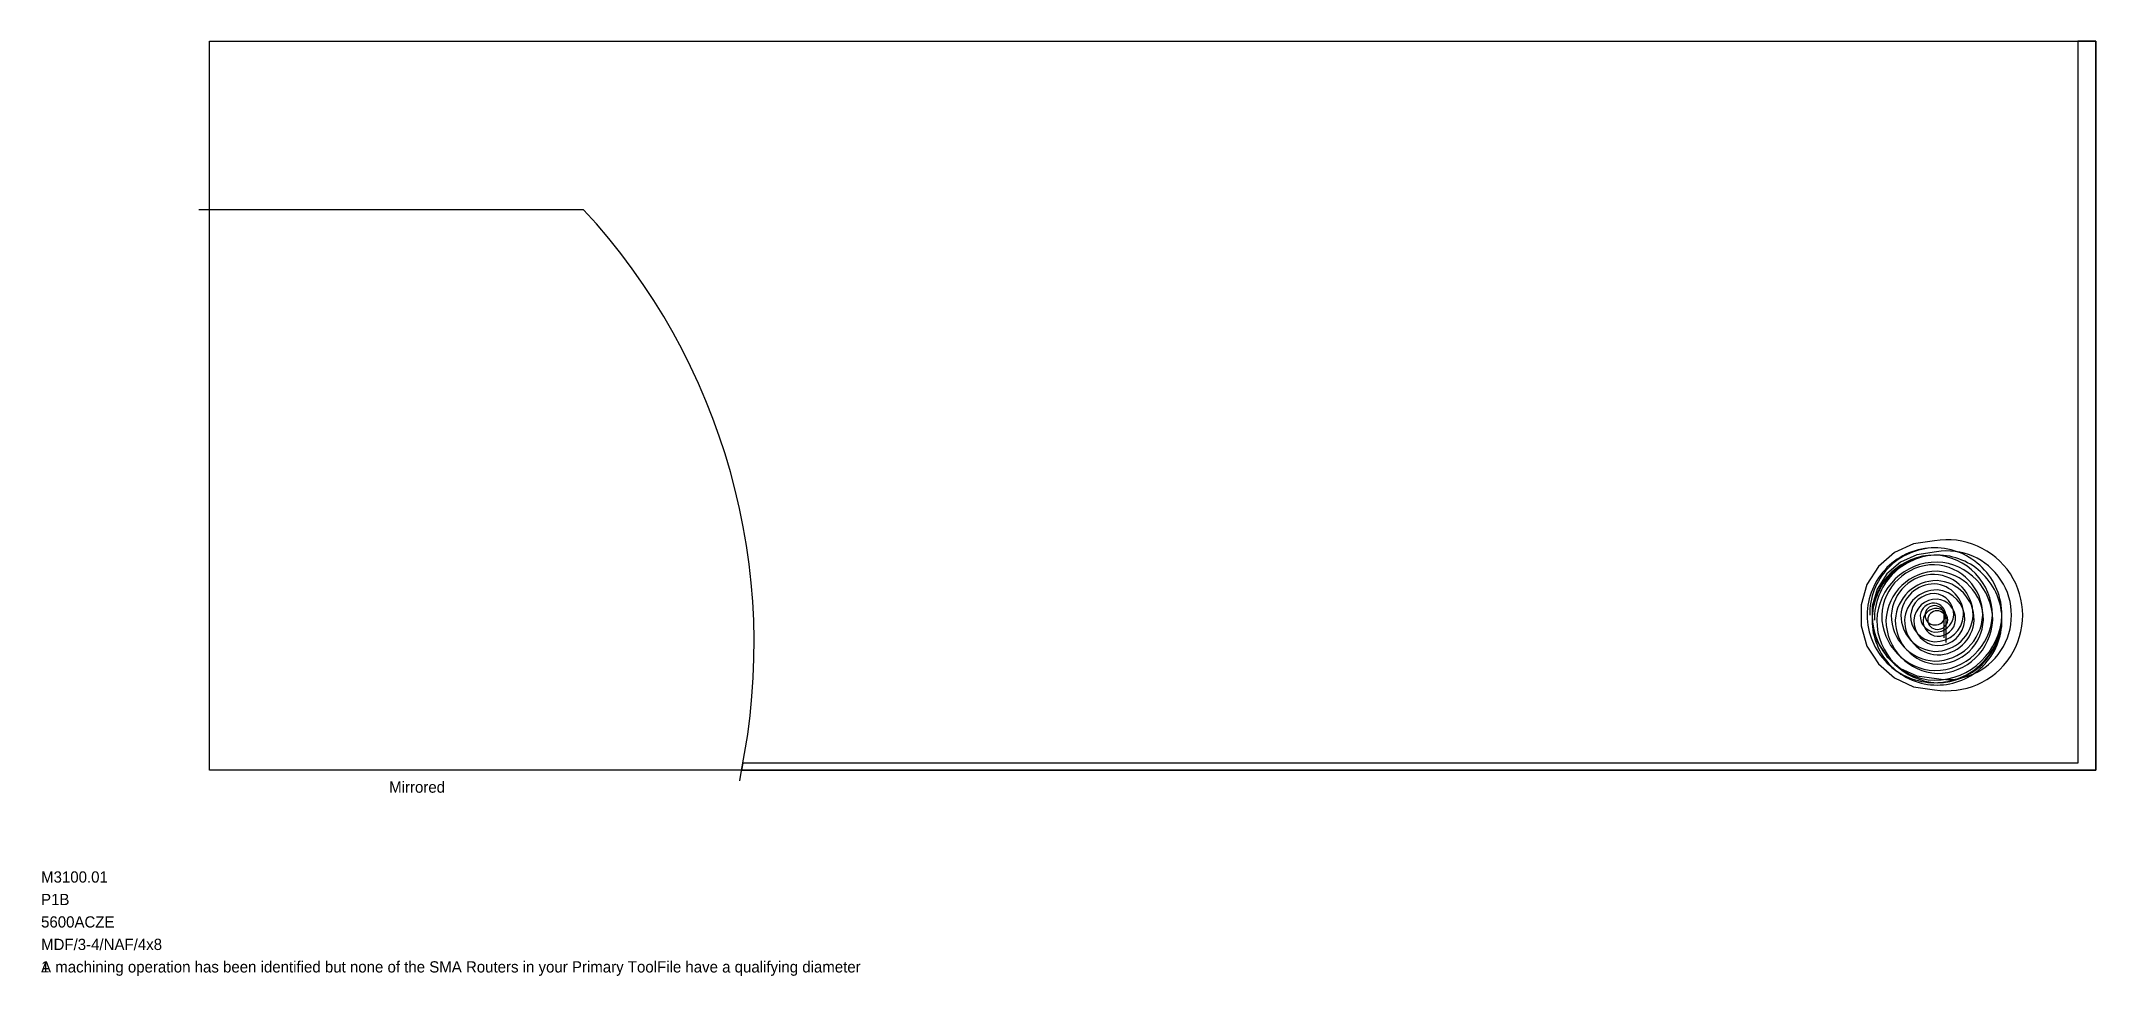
# Model space of a CAD drawing. Header units: metres. Extents: x -7.5 to 84, y -9.2 to 32.4.
import ezdxf

# ---------------------------------------------------------------- set-up
doc = ezdxf.new("R2010")
doc.units = ezdxf.units.M

msp = doc.modelspace()

# ---------------------------------------------------------------- linework, layer by layer
at = {"layer": 'BORDER_Z0P75', "color": 7}
msp.add_lwpolyline([(0, 0), (0, 32.446), (84, 32.446), (84, 0)], close=True, dxfattribs=at)
at = {"layer": 'ROUTE_Z0P375LT130RAMP', "color": 3}
msp.add_lwpolyline([(53.345, 0), (53.845, 0), (84, 0), (84, 32.446), (83.188, 32.446), (83.188, 0.312), (23.752, 0.312), (23.69, 0), (53.845, 0)], dxfattribs=at)
msp.add_lwpolyline([(73.805, 5.521), (74.06, 5.124), (74.315, 4.728), (75.028, 4.11), (75.885, 3.719), (76.818, 3.585, 1.184127), (76.818, 10.21), (75.885, 10.075), (75.028, 9.684), (74.315, 9.066), (73.805, 8.273), (73.54, 7.368), (73.54, 6.426), (73.805, 5.521), (74.06, 5.124)], format="xyb", dxfattribs=at)
msp.add_lwpolyline([(74.265, 5.731), (74.481, 5.395), (74.697, 5.059), (75.301, 4.535), (76.028, 4.203), (76.896, 4.079, 1.18669), (76.896, 9.716), (76.028, 9.591), (75.301, 9.259), (74.697, 8.735), (74.265, 8.063), (74.04, 7.297), (74.04, 6.498)], format="xyb", close=True, dxfattribs=at)
at = {"layer": 'ROUTE_Z0P75LT130RAMP', "color": 3}
for points in [[(23.609, -0.468), (23.67, -0.098, 0.242684), (16.652, 24.946), (-0.1, 24.946), (-0.475, 24.946)], [(77.247, 5.897), (77.247, 6.897, 0.414214), (76.818, 7.326, 0.414214), (76.39, 6.897, 0.414214), (76.818, 6.468, 0.414214), (77.311, 6.897, 0.4), (76.818, 7.433, 0.4), (76.176, 6.897, 0.4), (76.818, 6.147, 0.4), (77.676, 6.897, 0.4), (76.818, 7.861, 0.4), (75.747, 6.897, 0.4), (76.818, 5.718, 0.4), (78.104, 6.897, 0.4), (76.818, 8.29, 0.4), (75.318, 6.897, 0.4), (76.818, 5.29, 0.4), (78.533, 6.897, 0.4), (76.818, 8.718, 0.4), (74.89, 6.897, 0.4), (76.818, 4.861, 0.4), (78.961, 6.897, 0.4), (76.818, 9.147, 0.4), (74.461, 6.897, 0.4), (76.818, 4.433, 0.4), (79.39, 6.897, 0.4), (76.818, 9.576, 0.4), (74.033, 6.897, 0.4), (76.818, 4.004, 0.4), (79.818, 6.897, 0.414214), (76.818, 9.897, 0.414214), (73.818, 6.897, 0.414214), (76.818, 3.897, 0.414214), (79.818, 6.897, 0.414214), (76.818, 9.897, 0.414214), (73.926, 6.897)], [(77.339, 5.683), (77.339, 6.683, 0.414214), (76.926, 7.096, 0.414214), (76.512, 6.683, 0.414214), (76.926, 6.269, 0.414214), (77.401, 6.683, 0.4), (76.926, 7.199, 0.4), (76.306, 6.683, 0.4), (76.926, 5.96, 0.4), (77.752, 6.683, 0.4), (76.926, 7.613, 0.4), (75.892, 6.683, 0.4), (76.926, 5.546, 0.4), (78.165, 6.683, 0.4), (76.926, 8.026, 0.4), (75.479, 6.683, 0.4), (76.926, 5.133, 0.4), (78.579, 6.683, 0.4), (76.926, 8.439, 0.4), (75.066, 6.683, 0.4), (76.926, 4.72, 0.4), (78.992, 6.683, 0.4), (76.926, 8.852, 0.4), (74.653, 6.683, 0.4), (76.926, 4.306, 0.4), (79.405, 6.683, 0.4), (76.926, 9.266, 0.4), (74.239, 6.683, 0.4), (76.926, 3.893, 0.4), (79.818, 6.683, 0.414214), (76.926, 9.576, 0.414214), (74.033, 6.683, 0.414214), (76.926, 3.79, 0.414214), (79.818, 6.683, 0.414214), (76.926, 9.576, 0.414214), (74.136, 6.683)]]:
    msp.add_lwpolyline(points, format="xyb", dxfattribs=at)

# ---------------------------------------------------------------- texts
at = {"layer": 'COMMENT', "color": 1}
msp.add_text('A machining operation has been identified but none of the SMA Routers in your Primary ToolFile have a qualifying diameter   ', height=0.5, dxfattribs=at).set_placement((-7.5, -9))
at = {"layer": 'DESCRIPTION', "color": 1}
msp.add_text('P1B', height=0.5, dxfattribs=at).set_placement((-7.5, -6))
at = {"layer": 'FILENAME', "color": 1}
msp.add_text('5600ACZE', height=0.5, dxfattribs=at).set_placement((-7.5, -7))
at = {"layer": 'ITEMNUMBER', "color": 1}
msp.add_text('M3100.01', height=0.5, dxfattribs=at).set_placement((-7.5, -5))
at = {"layer": 'MATERIALNAME', "color": 1}
msp.add_text('MDF/3-4/NAF/4x8', height=0.5, dxfattribs=at).set_placement((-7.5, -8))
at = {"layer": 'Qty', "color": 1}
msp.add_text('1', height=0.5, dxfattribs=at).set_placement((-7.5, -9))
at = {"layer": 'RUNFIELD', "color": 1}
msp.add_text('Mirrored', height=0.5, dxfattribs=at).set_placement((8, -1))

doc.saveas('drawing.dxf')
